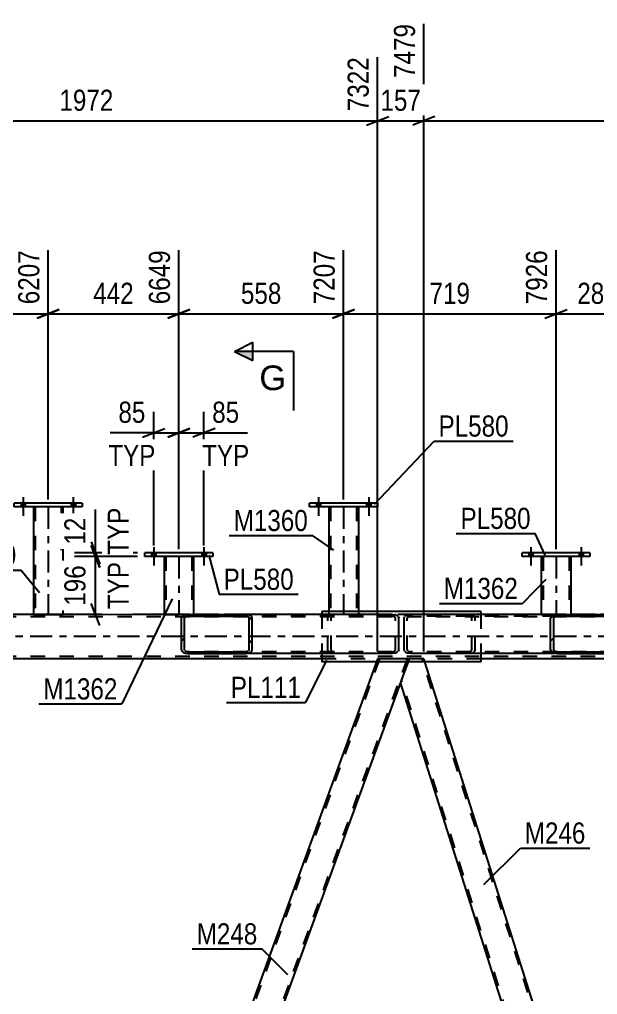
# Model space of a CAD drawing. Header units: millimetres. Extents: x -858 to 331, y -869 to -28.
# Drawn here: x -541.6 to -463.4, y -333 to -201 of the extents above; entities that cross this region are included whole.
import ezdxf

# ---------------------------------------------------------------- set-up
doc = ezdxf.new("R2010")
doc.units = ezdxf.units.MM
doc.linetypes.add('DXK_LINE_DOT2', pattern=[3.9198, 1.9599, -1.9599])
doc.linetypes.add('DXK_LINE_DOT3', pattern=[5.9187, 2.979, -0.9799, 0.9799, -0.9799])
doc.styles.add('Arial', font='ARIAL.TTF', dxfattribs={"height": 0.2})
doc.styles.add('Arial Narrow', font='ARIALN.TTF', dxfattribs={"height": 0.2})

# ---------------------------------------------------------------- blocks, each defined once
blk = doc.blocks.new('Part-570393797-12435 - 12424')
at = {"color": 2, "linetype": 'Continuous'}
for p, q in [((-500.69, -281.14), (-500.69, -281.54)), ((-479.14, -281.14), (-500.69, -281.14)), ((-479.14, -281.14), (-479.14, -281.54)), ((-500.69, -286.82), (-500.69, -287.94)), ((-479.14, -286.82), (-479.14, -287.94)), ((-479.14, -287.94), (-500.69, -287.94))]:
    blk.add_line(p, q, dxfattribs=at)
at = {"color": 7, "linetype": 'DXK_LINE_DOT2'}
for p, q in [((-500.69, -281.54), (-500.69, -286.82)), ((-479.14, -281.54), (-479.14, -286.82))]:
    blk.add_line(p, q, dxfattribs=at)
blk = doc.blocks.new('Part-570393797-13157 - 12424')
at = {"color": 2, "linetype": 'Continuous'}
for p, q in [((-499.75, -266.96), (-499.75, -281.14)), ((-495.75, -266.96), (-495.75, -281.14))]:
    blk.add_line(p, q, dxfattribs=at)
at = {"color": 7, "linetype": 'DXK_LINE_DOT2'}
for p, q in [((-495.75, -266.96), (-499.75, -266.96)), ((-499.75, -266.96), (-499.71, -266.96)), ((-499.51, -266.96), (-499.51, -281.54)), ((-495.99, -266.96), (-495.99, -281.54)), ((-499.75, -281.14), (-499.75, -281.54)), ((-495.75, -281.14), (-495.75, -281.54)), ((-495.75, -281.54), (-499.75, -281.54))]:
    blk.add_line(p, q, dxfattribs=at)
at = {"color": 7, "linetype": 'DXK_LINE_DOT3'}
blk.add_line((-497.75, -266.96), (-497.75, -281.54), dxfattribs=at)
blk = doc.blocks.new('Part-570393797-12466 - 12424')
at = {"color": 7, "linetype": 'DXK_LINE_DOT2'}
for p, q in [((-492.88, -287.54), (-536.2, -406.54)), ((-489.14, -287.54), (-532.45, -406.54)), ((-493.14, -287.54), (-493.28, -287.94)), ((-488.88, -287.54), (-493.14, -287.54)), ((-493.14, -287.54), (-493.1, -287.54)), ((-488.88, -287.54), (-490.05, -290.74)), ((-535.28, -403.33), (-536.45, -406.54)), ((-532.19, -406.54), (-536.45, -406.54)), ((-532.05, -406.14), (-532.19, -406.54))]:
    blk.add_line(p, q, dxfattribs=at)
at = {"color": 2, "linetype": 'Continuous'}
for p, q in [((-493.28, -287.94), (-535.28, -403.33)), ((-490.05, -290.74), (-532.05, -406.14))]:
    blk.add_line(p, q, dxfattribs=at)
blk = doc.blocks.new('Part-570393797-12536 - 12424')
at = {"color": 7, "linetype": 'DXK_LINE_DOT2'}
for p, q in [((-87.4, -281.86), (-786.02, -281.86)), ((-87.4, -281.54), (-754, -281.54)), ((-460.99, -281.54), (-518.85, -281.54)), ((-87.4, -287.22), (-786.02, -287.22)), ((-479.14, -287.54), (-500.69, -287.54))]:
    blk.add_line(p, q, dxfattribs=at)
at = {"color": 2, "linetype": 'Continuous'}
for p, q in [((-518.85, -281.54), (-546.12, -281.54)), ((-500.69, -287.54), (-564.28, -287.54)), ((-415.56, -287.54), (-479.14, -287.54))]:
    blk.add_line(p, q, dxfattribs=at)
at = {"color": 7, "linetype": 'DXK_LINE_DOT3'}
blk.add_line((-87.4, -284.54), (-786.02, -284.54), dxfattribs=at)
blk = doc.blocks.new('Part-570393797-12613 - 12424')
at = {"color": 2, "linetype": 'Continuous'}
for p, q in [((-464.38, -273.21), (-473.58, -273.21)), ((-473.58, -273.69), (-473.58, -273.21)), ((-464.38, -273.21), (-464.38, -273.69)), ((-464.38, -273.69), (-473.58, -273.69))]:
    blk.add_line(p, q, dxfattribs=at)
blk = doc.blocks.new('Part-570393797-12517 - 12424')
at = {"color": 2, "linetype": 'Continuous'}
for p, q in [((-539.75, -266.96), (-539.75, -281.54)), ((-535.75, -266.96), (-535.75, -281.54)), ((-539.75, -281.54), (-535.75, -281.54))]:
    blk.add_line(p, q, dxfattribs=at)
at = {"color": 7, "linetype": 'DXK_LINE_DOT2'}
for p, q in [((-535.75, -266.96), (-539.75, -266.96)), ((-539.75, -266.96), (-539.71, -266.96)), ((-539.51, -266.96), (-539.51, -281.54)), ((-535.99, -266.96), (-535.99, -281.54)), ((-536.01, -281.54), (-536.05, -281.54)), ((-536.05, -281.54), (-536.01, -281.54)), ((-536.01, -281.54), (-535.99, -281.54)), ((-535.99, -281.54), (-536.01, -281.54))]:
    blk.add_line(p, q, dxfattribs=at)
at = {"color": 7, "linetype": 'DXK_LINE_DOT3'}
blk.add_line((-537.75, -266.96), (-537.75, -281.54), dxfattribs=at)
blk = doc.blocks.new('Part-570393797-12568 - 12424')
at = {"color": 2, "linetype": 'Continuous'}
for p, q in [((-533.15, -266.48), (-542.35, -266.48)), ((-542.35, -266.96), (-542.35, -266.48)), ((-533.15, -266.48), (-533.15, -266.96)), ((-533.15, -266.96), (-542.35, -266.96))]:
    blk.add_line(p, q, dxfattribs=at)
blk = doc.blocks.new('Part-570393797-12623 - 12424')
at = {"color": 2, "linetype": 'Continuous'}
for p, q in [((-522.06, -273.69), (-522.06, -281.54)), ((-518.06, -273.69), (-518.06, -281.54))]:
    blk.add_line(p, q, dxfattribs=at)
at = {"color": 7, "linetype": 'DXK_LINE_DOT2'}
for p, q in [((-518.06, -273.69), (-522.06, -273.69)), ((-522.02, -273.69), (-522.06, -273.69)), ((-521.82, -273.69), (-521.82, -281.54)), ((-518.3, -273.69), (-518.3, -281.54)), ((-522.06, -281.54), (-522.06, -281.54)), ((-522.06, -281.54), (-518.06, -281.54)), ((-518.06, -281.54), (-518.06, -281.54)), ((-518.06, -281.54), (-518.06, -281.54))]:
    blk.add_line(p, q, dxfattribs=at)
at = {"color": 7, "linetype": 'DXK_LINE_DOT3'}
blk.add_line((-520.06, -273.69), (-520.06, -281.54), dxfattribs=at)
blk = doc.blocks.new('Part-570393797-12603 - 12424')
at = {"color": 2, "linetype": 'Continuous'}
for p, q in [((-515.46, -273.21), (-524.66, -273.21)), ((-524.66, -273.69), (-524.66, -273.21)), ((-515.46, -273.21), (-515.46, -273.69)), ((-515.46, -273.69), (-524.66, -273.69))]:
    blk.add_line(p, q, dxfattribs=at)
blk = doc.blocks.new('Part-570393797-12698 - 12424')
at = {"color": 2, "linetype": 'Continuous'}
for p, q in [((-470.98, -273.69), (-470.98, -281.54)), ((-466.98, -273.69), (-466.98, -281.54))]:
    blk.add_line(p, q, dxfattribs=at)
at = {"color": 7, "linetype": 'DXK_LINE_DOT2'}
for p, q in [((-466.98, -273.69), (-470.98, -273.69)), ((-470.94, -273.69), (-470.98, -273.69)), ((-470.74, -273.69), (-470.74, -281.54)), ((-467.22, -273.69), (-467.22, -281.54)), ((-470.98, -281.54), (-470.98, -281.54)), ((-470.98, -281.54), (-466.98, -281.54)), ((-466.98, -281.54), (-466.98, -281.54)), ((-466.98, -281.54), (-466.98, -281.54))]:
    blk.add_line(p, q, dxfattribs=at)
at = {"color": 7, "linetype": 'DXK_LINE_DOT3'}
blk.add_line((-468.98, -273.69), (-468.98, -281.54), dxfattribs=at)
blk = doc.blocks.new('Bolt-570393797-12881 - 12424')
at = {"linetype": 'Continuous'}
for points in [[(-472.1, -273.21), (-472.66, -273.21), (-472.66, -273.69), (-472.1, -273.69)], [(-472.1, -273.21), (-472.66, -273.21), (-472.66, -273.69), (-472.1, -273.69)], [(-465.3, -273.21), (-465.86, -273.21), (-465.86, -273.69), (-465.3, -273.69)], [(-465.3, -273.21), (-465.86, -273.21), (-465.86, -273.69), (-465.3, -273.69)]]:
    blk.add_hatch(color=1, dxfattribs=at).paths.add_polyline_path(points)
at = {"color": 1, "linetype": 'Continuous'}
for p, q in [((-472.66, -273.21), (-472.66, -273.69)), ((-472.66, -273.21), (-472.66, -273.69)), ((-472.38, -272.41), (-472.38, -274.93)), ((-472.38, -272.41), (-472.38, -274.93)), ((-472.1, -273.21), (-472.1, -273.69)), ((-472.1, -273.21), (-472.1, -273.69)), ((-465.86, -273.21), (-465.86, -273.69)), ((-465.86, -273.21), (-465.86, -273.69)), ((-465.58, -272.41), (-465.58, -274.93)), ((-465.58, -272.41), (-465.58, -274.93)), ((-465.3, -273.21), (-465.3, -273.69)), ((-465.3, -273.21), (-465.3, -273.69))]:
    blk.add_line(p, q, dxfattribs=at)
blk = doc.blocks.new('Bolt-570393797-12752 - 12424')
at = {"linetype": 'Continuous'}
for points in [[(-523.18, -273.21), (-523.74, -273.21), (-523.74, -273.69), (-523.18, -273.69)], [(-523.18, -273.21), (-523.74, -273.21), (-523.74, -273.69), (-523.18, -273.69)], [(-516.38, -273.21), (-516.94, -273.21), (-516.94, -273.69), (-516.38, -273.69)], [(-516.38, -273.21), (-516.94, -273.21), (-516.94, -273.69), (-516.38, -273.69)]]:
    blk.add_hatch(color=1, dxfattribs=at).paths.add_polyline_path(points)
at = {"color": 1, "linetype": 'Continuous'}
for p, q in [((-523.74, -273.21), (-523.74, -273.69)), ((-523.74, -273.21), (-523.74, -273.69)), ((-523.46, -272.41), (-523.46, -274.93)), ((-523.46, -272.41), (-523.46, -274.93)), ((-523.18, -273.21), (-523.18, -273.69)), ((-523.18, -273.21), (-523.18, -273.69)), ((-516.94, -273.21), (-516.94, -273.69)), ((-516.94, -273.21), (-516.94, -273.69)), ((-516.66, -272.41), (-516.66, -274.93)), ((-516.66, -272.41), (-516.66, -274.93)), ((-516.38, -273.21), (-516.38, -273.69)), ((-516.38, -273.21), (-516.38, -273.69))]:
    blk.add_line(p, q, dxfattribs=at)
blk = doc.blocks.new('Part-570393797-12973 - 12424')
at = {"color": 7, "linetype": 'DXK_LINE_DOT2'}
for p, q in [((-574.02, -287.54), (-574.16, -287.94)), ((-572, -287.54), (-574.02, -287.54)), ((-572.25, -287.54), (-535.42, -403.7)), ((-572, -287.54), (-571.88, -287.94)), ((-538.21, -406.54), (-575.05, -290.37)), ((-535.42, -403.7), (-535.55, -404.07)), ((-538.46, -406.54), (-538.59, -406.14)), ((-536.45, -406.54), (-538.46, -406.54)), ((-536.3, -406.14), (-536.45, -406.54))]:
    blk.add_line(p, q, dxfattribs=at)
at = {"color": 2, "linetype": 'Continuous'}
for p, q in [((-574.16, -287.94), (-575.18, -290.74)), ((-571.88, -287.94), (-535.28, -403.33)), ((-575.18, -290.74), (-538.59, -406.14)), ((-535.28, -403.33), (-536.3, -406.14))]:
    blk.add_line(p, q, dxfattribs=at)
blk = doc.blocks.new('Part-570393797-12865 - 12424')
at = {"linetype": 'Continuous'}
h = blk.add_hatch(dxfattribs=at)
h.set_pattern_fill('', scale=0.7, style=0, pattern_type=0)
h.set_pattern_definition([(45, (-519.7202, -282.0163), (-1.57154, 1.57154), [])])
h.paths.add_polyline_path([(-519.65, -281.83), (-519.72, -282.02), (-519.72, -286.34), (-519.65, -286.52), (-519.46, -286.68), (-519.18, -286.78), (-518.85, -286.82), (-510.99, -286.82), (-510.65, -286.78), (-510.37, -286.68), (-510.18, -286.52), (-510.11, -286.34), (-510.11, -282.02), (-510.18, -281.83), (-510.37, -281.68), (-510.65, -281.57), (-510.99, -281.54), (-518.85, -281.54), (-519.18, -281.57), (-519.46, -281.68)])
h.paths.add_polyline_path([(-519.01, -281.79), (-518.85, -281.78), (-510.99, -281.78), (-510.82, -281.79), (-510.68, -281.85), (-510.58, -281.92), (-510.55, -282.02), (-510.55, -286.34), (-510.58, -286.43), (-510.68, -286.51), (-510.82, -286.56), (-510.99, -286.58), (-518.85, -286.58), (-519.01, -286.56), (-519.16, -286.51), (-519.25, -286.43), (-519.28, -286.34), (-519.28, -282.02), (-519.25, -281.92), (-519.16, -281.85)])
at = {"color": 2, "linetype": 'Continuous'}
for p, q in [((-519.65, -281.83), (-519.72, -282.02)), ((-519.72, -286.34), (-519.72, -282.02)), ((-519.28, -282.02), (-519.25, -281.92)), ((-519.28, -286.34), (-519.28, -282.02)), ((-518.85, -281.54), (-519.18, -281.57)), ((-519.01, -281.79), (-518.85, -281.78)), ((-518.85, -281.54), (-510.99, -281.54)), ((-518.85, -281.78), (-510.99, -281.78)), ((-491.16, -281.54), (-510.99, -281.54)), ((-510.65, -281.57), (-510.99, -281.54)), ((-510.99, -281.78), (-510.82, -281.79)), ((-510.58, -281.92), (-510.55, -282.02)), ((-510.55, -286.34), (-510.55, -282.02)), ((-510.11, -282.02), (-510.18, -281.83)), ((-510.11, -286.34), (-510.11, -282.02)), ((-491.16, -281.54), (-490.82, -281.57)), ((-490.35, -281.83), (-490.28, -282.02)), ((-490.28, -286.34), (-490.28, -282.02)), ((-519.72, -286.34), (-519.65, -286.52)), ((-519.25, -286.43), (-519.28, -286.34)), ((-510.55, -286.34), (-510.58, -286.43)), ((-510.18, -286.52), (-510.11, -286.34)), ((-490.28, -286.34), (-490.35, -286.52)), ((-519.18, -286.78), (-518.85, -286.82)), ((-518.85, -286.58), (-519.01, -286.56)), ((-518.85, -286.58), (-510.99, -286.58)), ((-518.85, -286.82), (-510.99, -286.82)), ((-510.82, -286.56), (-510.99, -286.58)), ((-510.99, -286.82), (-510.65, -286.78)), ((-491.16, -286.82), (-510.99, -286.82)), ((-490.82, -286.78), (-491.16, -286.82))]:
    blk.add_line(p, q, dxfattribs=at)
at = {"color": 7, "linetype": 'DXK_LINE_DOT2'}
for p, q in [((-510.99, -281.54), (-518.85, -281.54)), ((-491.16, -281.78), (-518.85, -281.78)), ((-499.89, -282.02), (-499.82, -281.83)), ((-499.89, -286.34), (-499.89, -282.02)), ((-499.42, -281.92), (-499.45, -282.02)), ((-499.45, -286.34), (-499.45, -282.02)), ((-499.35, -281.57), (-499.02, -281.54)), ((-499.02, -281.78), (-499.18, -281.79)), ((-490.99, -281.79), (-491.16, -281.78)), ((-490.72, -282.02), (-490.75, -281.92)), ((-490.72, -286.34), (-490.72, -282.02)), ((-499.82, -286.52), (-499.89, -286.34)), ((-499.45, -286.34), (-499.42, -286.43)), ((-490.75, -286.43), (-490.72, -286.34)), ((-491.16, -286.58), (-518.85, -286.58)), ((-510.99, -286.82), (-518.85, -286.82)), ((-499.02, -286.82), (-499.35, -286.78)), ((-499.18, -286.56), (-499.02, -286.58)), ((-491.16, -286.58), (-490.99, -286.56))]:
    blk.add_line(p, q, dxfattribs=at)
at = {"color": 2, "linetype": 'Continuous'}
for centre, radius, start, end in [((-519.05, -282.38), 0.817, 99.5183, 138.064), ((-518.95, -282.2), 0.409, 99.5183, 138.064), ((-510.89, -282.2), 0.409, 41.9361, 80.4818), ((-510.79, -282.38), 0.817, 41.9361, 80.4818), ((-490.96, -282.38), 0.817, 41.9361, 80.4818), ((-518.95, -286.16), 0.409, 221.9361, 260.4818), ((-510.89, -286.16), 0.409, 279.5183, 318.064), ((-519.05, -285.97), 0.817, 221.9361, 260.4818), ((-510.79, -285.97), 0.817, 279.5183, 318.064), ((-490.96, -285.97), 0.817, 279.5183, 318.064)]:
    blk.add_arc(centre, radius, start, end, dxfattribs=at)
at = {"color": 7, "linetype": 'DXK_LINE_DOT2'}
for centre, radius, start, end in [((-499.22, -282.38), 0.817, 99.5183, 138.064), ((-499.12, -282.2), 0.409, 99.5183, 138.064), ((-491.06, -282.2), 0.409, 41.9361, 80.4818), ((-499.12, -286.16), 0.409, 221.9361, 260.4818), ((-491.06, -286.16), 0.409, 279.5183, 318.064), ((-499.22, -285.97), 0.817, 221.9361, 260.4818)]:
    blk.add_arc(centre, radius, start, end, dxfattribs=at)
blk = doc.blocks.new('Bolt-570393797-12797 - 12424')
at = {"linetype": 'Continuous'}
for points in [[(-500.87, -266.48), (-501.43, -266.48), (-501.43, -266.96), (-500.87, -266.96)], [(-500.87, -266.48), (-501.43, -266.48), (-501.43, -266.96), (-500.87, -266.96)], [(-494.07, -266.48), (-494.63, -266.48), (-494.63, -266.96), (-494.07, -266.96)], [(-494.07, -266.48), (-494.63, -266.48), (-494.63, -266.96), (-494.07, -266.96)]]:
    blk.add_hatch(color=1, dxfattribs=at).paths.add_polyline_path(points)
at = {"color": 1, "linetype": 'Continuous'}
for p, q in [((-501.43, -266.48), (-501.43, -266.96)), ((-501.43, -266.48), (-501.43, -266.96)), ((-501.15, -265.68), (-501.15, -268.2)), ((-501.15, -265.68), (-501.15, -268.2)), ((-500.87, -266.48), (-500.87, -266.96)), ((-500.87, -266.48), (-500.87, -266.96)), ((-494.63, -266.48), (-494.63, -266.96)), ((-494.63, -266.48), (-494.63, -266.96)), ((-494.35, -265.68), (-494.35, -268.2)), ((-494.35, -265.68), (-494.35, -268.2)), ((-494.07, -266.48), (-494.07, -266.96)), ((-494.07, -266.48), (-494.07, -266.96))]:
    blk.add_line(p, q, dxfattribs=at)
blk = doc.blocks.new('Bolt-570393797-12799 - 12424')
at = {"linetype": 'Continuous'}
for points in [[(-540.87, -266.48), (-541.43, -266.48), (-541.43, -266.96), (-540.87, -266.96)], [(-540.87, -266.48), (-541.43, -266.48), (-541.43, -266.96), (-540.87, -266.96)], [(-534.07, -266.48), (-534.63, -266.48), (-534.63, -266.96), (-534.07, -266.96)], [(-534.07, -266.48), (-534.63, -266.48), (-534.63, -266.96), (-534.07, -266.96)]]:
    blk.add_hatch(color=1, dxfattribs=at).paths.add_polyline_path(points)
at = {"color": 1, "linetype": 'Continuous'}
for p, q in [((-541.43, -266.48), (-541.43, -266.96)), ((-541.43, -266.48), (-541.43, -266.96)), ((-541.15, -265.68), (-541.15, -268.2)), ((-541.15, -265.68), (-541.15, -268.2)), ((-540.87, -266.48), (-540.87, -266.96)), ((-540.87, -266.48), (-540.87, -266.96)), ((-534.63, -266.48), (-534.63, -266.96)), ((-534.63, -266.48), (-534.63, -266.96)), ((-534.35, -265.68), (-534.35, -268.2)), ((-534.35, -265.68), (-534.35, -268.2)), ((-534.07, -266.48), (-534.07, -266.96)), ((-534.07, -266.48), (-534.07, -266.96))]:
    blk.add_line(p, q, dxfattribs=at)
blk = doc.blocks.new('Part-570393797-12949 - 12424')
at = {"linetype": 'Continuous'}
h = blk.add_hatch(dxfattribs=at)
h.set_pattern_fill('', scale=0.7, style=0, pattern_type=0)
h.set_pattern_definition([(45, (-469.7237, -282.0163), (-1.57154, 1.57154), [])])
h.paths.add_polyline_path([(-469.66, -281.83), (-469.72, -282.02), (-469.72, -286.34), (-469.66, -286.52), (-469.47, -286.68), (-469.18, -286.78), (-468.85, -286.82), (-460.99, -286.82), (-460.66, -286.78), (-460.37, -286.68), (-460.18, -286.52), (-460.12, -286.34), (-460.12, -282.02), (-460.18, -281.83), (-460.37, -281.68), (-460.66, -281.57), (-460.99, -281.54), (-468.85, -281.54), (-469.18, -281.57), (-469.47, -281.68)])
h.paths.add_polyline_path([(-469.02, -281.79), (-468.85, -281.78), (-460.99, -281.78), (-460.82, -281.79), (-460.68, -281.85), (-460.59, -281.92), (-460.55, -282.02), (-460.55, -286.34), (-460.59, -286.43), (-460.68, -286.51), (-460.82, -286.56), (-460.99, -286.58), (-468.85, -286.58), (-469.02, -286.56), (-469.16, -286.51), (-469.25, -286.43), (-469.29, -286.34), (-469.29, -282.02), (-469.25, -281.92), (-469.16, -281.85)])
at = {"color": 2, "linetype": 'Continuous'}
for p, q in [((-489.55, -282.02), (-489.49, -281.83)), ((-489.55, -286.34), (-489.55, -282.02)), ((-489.01, -281.57), (-488.68, -281.54)), ((-468.85, -281.54), (-488.68, -281.54)), ((-469.66, -281.83), (-469.72, -282.02)), ((-469.72, -286.34), (-469.72, -282.02)), ((-469.29, -282.02), (-469.25, -281.92)), ((-469.29, -286.34), (-469.29, -282.02)), ((-468.85, -281.54), (-469.18, -281.57)), ((-469.02, -281.79), (-468.85, -281.78)), ((-468.85, -281.54), (-460.99, -281.54)), ((-468.85, -281.78), (-460.99, -281.78)), ((-460.66, -281.57), (-460.99, -281.54)), ((-460.99, -281.78), (-460.82, -281.79)), ((-460.59, -281.92), (-460.55, -282.02)), ((-460.55, -286.34), (-460.55, -282.02)), ((-460.12, -282.02), (-460.18, -281.83)), ((-460.12, -286.34), (-460.12, -282.02)), ((-489.49, -286.52), (-489.55, -286.34)), ((-469.72, -286.34), (-469.66, -286.52)), ((-469.25, -286.43), (-469.29, -286.34)), ((-460.55, -286.34), (-460.59, -286.43)), ((-460.18, -286.52), (-460.12, -286.34)), ((-488.68, -286.82), (-489.01, -286.78)), ((-468.85, -286.82), (-488.68, -286.82)), ((-469.18, -286.78), (-468.85, -286.82)), ((-468.85, -286.58), (-469.02, -286.56)), ((-468.85, -286.58), (-460.99, -286.58)), ((-468.85, -286.82), (-460.99, -286.82)), ((-460.82, -286.56), (-460.99, -286.58)), ((-460.99, -286.82), (-460.66, -286.78))]:
    blk.add_line(p, q, dxfattribs=at)
at = {"color": 7, "linetype": 'DXK_LINE_DOT2'}
for p, q in [((-489.08, -281.92), (-489.12, -282.02)), ((-489.12, -286.34), (-489.12, -282.02)), ((-488.68, -281.78), (-488.85, -281.79)), ((-460.99, -281.78), (-488.68, -281.78)), ((-480.82, -281.54), (-480.48, -281.57)), ((-480.65, -281.79), (-480.82, -281.78)), ((-480.38, -282.02), (-480.41, -281.92)), ((-480.38, -286.34), (-480.38, -282.02)), ((-480.01, -281.83), (-479.94, -282.02)), ((-479.94, -286.34), (-479.94, -282.02)), ((-460.99, -281.54), (-468.85, -281.54)), ((-489.12, -286.34), (-489.08, -286.43)), ((-480.41, -286.43), (-480.38, -286.34)), ((-479.94, -286.34), (-480.01, -286.52)), ((-488.85, -286.56), (-488.68, -286.58)), ((-460.99, -286.58), (-488.68, -286.58)), ((-480.82, -286.58), (-480.65, -286.56)), ((-480.48, -286.78), (-480.82, -286.82)), ((-460.99, -286.82), (-468.85, -286.82))]:
    blk.add_line(p, q, dxfattribs=at)
at = {"color": 2, "linetype": 'Continuous'}
for centre, radius, start, end in [((-488.88, -282.38), 0.817, 99.5183, 138.064), ((-469.05, -282.38), 0.817, 99.5183, 138.064), ((-468.95, -282.2), 0.409, 99.5183, 138.064), ((-460.89, -282.2), 0.409, 41.9361, 80.4818), ((-460.79, -282.38), 0.817, 41.9361, 80.4818), ((-468.95, -286.16), 0.409, 221.9361, 260.4818), ((-460.89, -286.16), 0.409, 279.5183, 318.064), ((-488.88, -285.97), 0.817, 221.9361, 260.4818), ((-469.05, -285.97), 0.817, 221.9361, 260.4818), ((-460.79, -285.97), 0.817, 279.5183, 318.064)]:
    blk.add_arc(centre, radius, start, end, dxfattribs=at)
at = {"color": 7, "linetype": 'DXK_LINE_DOT2'}
for centre, radius, start, end in [((-488.78, -282.2), 0.409, 99.5183, 138.064), ((-480.72, -282.2), 0.409, 41.9361, 80.4818), ((-480.62, -282.38), 0.817, 41.9361, 80.4818), ((-488.78, -286.16), 0.409, 221.9361, 260.4818), ((-480.72, -286.16), 0.409, 279.5183, 318.064), ((-480.62, -285.97), 0.817, 279.5183, 318.064)]:
    blk.add_arc(centre, radius, start, end, dxfattribs=at)
blk = doc.blocks.new('Part-570393797-13162 - 12424')
at = {"color": 2, "linetype": 'Continuous'}
for p, q in [((-493.15, -266.48), (-502.35, -266.48)), ((-502.35, -266.96), (-502.35, -266.48)), ((-493.15, -266.48), (-493.15, -266.96)), ((-493.15, -266.96), (-502.35, -266.96))]:
    blk.add_line(p, q, dxfattribs=at)
blk = doc.blocks.new('Part-570393797-13204 - 12424')
at = {"color": 7, "linetype": 'DXK_LINE_DOT2'}
for p, q in [((-488.88, -287.54), (-489.03, -287.94)), ((-486.87, -287.54), (-488.88, -287.54)), ((-450.28, -403.7), (-487.12, -287.54)), ((-486.74, -287.94), (-486.87, -287.54)), ((-453.08, -406.54), (-489.91, -290.37)), ((-450.28, -403.7), (-450.42, -404.07)), ((-453.33, -406.54), (-453.46, -406.14)), ((-451.32, -406.54), (-453.33, -406.54)), ((-451.17, -406.14), (-451.32, -406.54))]:
    blk.add_line(p, q, dxfattribs=at)
at = {"color": 2, "linetype": 'Continuous'}
for p, q in [((-489.03, -287.94), (-490.05, -290.74)), ((-450.15, -403.33), (-486.74, -287.94)), ((-453.46, -406.14), (-490.05, -290.74)), ((-450.15, -403.33), (-451.17, -406.14))]:
    blk.add_line(p, q, dxfattribs=at)
blk = doc.blocks.new('StraightDimension-570393797-26389 - 12424')
at = {"color": 7, "linetype": 'Continuous'}
for p, q in [((-571.14, -271.73), (-571.14, -227.72)), ((-537.75, -265.96), (-537.75, -232.22)), ((-569.64, -240.24), (-572.64, -241.44)), ((-539.25, -241.44), (-536.25, -240.24)), ((-571.14, -240.84), (-537.75, -240.84))]:
    blk.add_line(p, q, dxfattribs=at)
at = {"color": 0}
blk.add_wipeout([(-551.1, -240.09), (-551.1, -235.89), (-557.79, -235.89), (-557.79, -240.09)], dxfattribs=at)
at = {"color": 3, "style": 'Arial Narrow'}
blk.add_text('835', height=2.863, dxfattribs=at).set_placement((-557.19, -239.49))
at = {"color": 0, "linetype": 'Continuous'}
blk.add_wipeout([(-538.35, -231.62), (-542.55, -231.62), (-542.55, -240.14), (-538.35, -240.14)], dxfattribs=at)
at = {"color": 3, "linetype": 'Continuous', "style": 'Arial Narrow'}
blk.add_text('6207', height=2.863, rotation=90.0002, dxfattribs=at).set_placement((-538.95, -239.54))
blk = doc.blocks.new('StraightDimension-570393797-26388 - 12424')
at = {"color": 7, "linetype": 'Continuous'}
for p, q in [((-537.75, -265.96), (-537.75, -232.22)), ((-520.06, -272.69), (-520.06, -232.22)), ((-536.25, -240.24), (-539.25, -241.44)), ((-521.56, -241.44), (-518.56, -240.24)), ((-537.75, -240.84), (-520.06, -240.84))]:
    blk.add_line(p, q, dxfattribs=at)
at = {"color": 0}
blk.add_wipeout([(-525.56, -240.09), (-525.56, -235.89), (-532.25, -235.89), (-532.25, -240.09)], dxfattribs=at)
at = {"color": 3, "style": 'Arial Narrow'}
blk.add_text('442', height=2.863, dxfattribs=at).set_placement((-531.65, -239.49))
at = {"color": 0, "linetype": 'Continuous'}
blk.add_wipeout([(-520.66, -231.62), (-524.86, -231.62), (-524.86, -240.14), (-520.66, -240.14)], dxfattribs=at)
at = {"color": 3, "linetype": 'Continuous', "style": 'Arial Narrow'}
blk.add_text('6649', height=2.863, rotation=90.0002, dxfattribs=at).set_placement((-521.26, -239.54))
blk = doc.blocks.new('StraightDimension-570393797-14835 - 12424')
at = {"color": 7, "linetype": 'Continuous'}
for p, q in [((-523.46, -272.21), (-523.46, -254.09)), ((-520.06, -272.69), (-520.06, -254.09)), ((-523.46, -256.94), (-529.37, -256.94)), ((-523.46, -256.94), (-529.37, -256.94)), ((-524.96, -257.54), (-521.96, -256.34)), ((-523.46, -256.94), (-520.06, -256.94)), ((-518.56, -256.34), (-521.56, -257.54))]:
    blk.add_line(p, q, dxfattribs=at)
at = {"color": 0}
blk.add_wipeout([(-523.99, -256.19), (-523.99, -251.99), (-528.84, -251.99), (-528.84, -256.19)], dxfattribs=at)
at = {"color": 0, "linetype": 'Continuous'}
blk.add_wipeout([(-522.62, -262.04), (-522.62, -257.84), (-530.21, -257.84), (-530.21, -262.04)], dxfattribs=at)
at = {"color": 3, "style": 'Arial Narrow'}
blk.add_text('85', height=2.863, dxfattribs=at).set_placement((-528.24, -255.59))
at = {"color": 3, "linetype": 'Continuous', "style": 'Arial Narrow'}
blk.add_text('TYP', height=2.863, dxfattribs=at).set_placement((-529.61, -261.44))
blk = doc.blocks.new('StraightDimension-570393797-26386 - 12424')
at = {"color": 7, "linetype": 'Continuous'}
for p, q in [((-497.75, -265.96), (-497.75, -232.22)), ((-468.98, -272.69), (-468.98, -232.22)), ((-496.25, -240.24), (-499.25, -241.44)), ((-470.48, -241.44), (-467.48, -240.24)), ((-497.75, -240.84), (-468.98, -240.84))]:
    blk.add_line(p, q, dxfattribs=at)
at = {"color": 0}
blk.add_wipeout([(-480.02, -240.09), (-480.02, -235.89), (-486.71, -235.89), (-486.71, -240.09)], dxfattribs=at)
at = {"color": 3, "style": 'Arial Narrow'}
blk.add_text('719', height=2.863, dxfattribs=at).set_placement((-486.11, -239.49))
at = {"color": 0, "linetype": 'Continuous'}
blk.add_wipeout([(-469.58, -231.62), (-473.78, -231.62), (-473.78, -240.14), (-469.58, -240.14)], dxfattribs=at)
at = {"color": 3, "linetype": 'Continuous', "style": 'Arial Narrow'}
blk.add_text('7926', height=2.863, rotation=90.0002, dxfattribs=at).set_placement((-470.18, -239.54))
blk = doc.blocks.new('StraightDimension-570393797-26387 - 12424')
at = {"color": 7, "linetype": 'Continuous'}
for p, q in [((-520.06, -272.69), (-520.06, -232.22)), ((-497.75, -265.96), (-497.75, -232.22)), ((-518.56, -240.24), (-521.56, -241.44)), ((-499.25, -241.44), (-496.25, -240.24)), ((-520.06, -240.84), (-497.75, -240.84))]:
    blk.add_line(p, q, dxfattribs=at)
at = {"color": 0}
blk.add_wipeout([(-505.56, -240.09), (-505.56, -235.89), (-512.25, -235.89), (-512.25, -240.09)], dxfattribs=at)
at = {"color": 3, "style": 'Arial Narrow'}
blk.add_text('558', height=2.863, dxfattribs=at).set_placement((-511.65, -239.49))
at = {"color": 0, "linetype": 'Continuous'}
blk.add_wipeout([(-498.35, -231.62), (-502.55, -231.62), (-502.55, -240.14), (-498.35, -240.14)], dxfattribs=at)
at = {"color": 3, "linetype": 'Continuous', "style": 'Arial Narrow'}
blk.add_text('7207', height=2.863, rotation=90.0002, dxfattribs=at).set_placement((-498.95, -239.54))
blk = doc.blocks.new('StraightDimension-570393797-14244 - 12424')
at = {"color": 7, "linetype": 'Continuous'}
for p, q in [((-486.87, -286.54), (-486.87, -201.59)), ((-408, -286.54), (-408, -206.09)), ((-485.37, -214.1), (-488.37, -215.3)), ((-486.87, -214.7), (-408, -214.7)), ((-409.5, -215.3), (-406.5, -214.1))]:
    blk.add_line(p, q, dxfattribs=at)
at = {"color": 0}
blk.add_wipeout([(-443.18, -213.95), (-443.18, -209.75), (-451.69, -209.75), (-451.69, -213.95)], dxfattribs=at)
at = {"color": 3, "style": 'Arial Narrow'}
blk.add_text('1972', height=2.863, dxfattribs=at).set_placement((-451.09, -213.35))
at = {"color": 0, "linetype": 'Continuous'}
blk.add_wipeout([(-408.6, -205.49), (-412.8, -205.49), (-412.8, -214), (-408.6, -214)], dxfattribs=at)
at = {"color": 3, "linetype": 'Continuous', "style": 'Arial Narrow'}
blk.add_text('9450', height=2.863, rotation=90.0002, dxfattribs=at).set_placement((-409.2, -213.4))
blk = doc.blocks.new('StraightDimension-570393797-14262 - 12424')
at = {"color": 7, "linetype": 'Continuous'}
for p, q in [((-486.87, -286.54), (-486.87, -201.59)), ((-493.14, -286.54), (-493.14, -206.09)), ((-494.64, -215.3), (-491.64, -214.1)), ((-493.14, -214.7), (-486.87, -214.7)), ((-485.37, -214.1), (-488.37, -215.3))]:
    blk.add_line(p, q, dxfattribs=at)
at = {"color": 0}
blk.add_wipeout([(-486.66, -213.95), (-486.66, -209.75), (-493.35, -209.75), (-493.35, -213.95)], dxfattribs=at)
at = {"color": 3, "style": 'Arial Narrow'}
blk.add_text('157', height=2.863, dxfattribs=at).set_placement((-492.75, -213.35))
at = {"color": 0, "linetype": 'Continuous'}
blk.add_wipeout([(-487.47, -200.99), (-491.67, -200.99), (-491.67, -209.5), (-487.47, -209.5)], dxfattribs=at)
at = {"color": 3, "linetype": 'Continuous', "style": 'Arial Narrow'}
blk.add_text('7479', height=2.863, rotation=90.0002, dxfattribs=at).set_placement((-488.07, -208.9))
blk = doc.blocks.new('StraightDimension-570393797-14827 - 12424')
at = {"color": 7, "linetype": 'Continuous'}
for p, q in [((-520.06, -272.69), (-520.06, -254.09)), ((-516.66, -272.21), (-516.66, -254.09)), ((-521.56, -257.54), (-518.56, -256.34)), ((-520.06, -256.94), (-516.66, -256.94)), ((-515.16, -256.34), (-518.16, -257.54)), ((-516.66, -256.94), (-510.75, -256.94)), ((-516.66, -256.94), (-510.75, -256.94))]:
    blk.add_line(p, q, dxfattribs=at)
at = {"color": 0}
blk.add_wipeout([(-511.28, -256.19), (-511.28, -251.99), (-516.14, -251.99), (-516.14, -256.19)], dxfattribs=at)
at = {"color": 0, "linetype": 'Continuous'}
blk.add_wipeout([(-509.91, -262.04), (-509.91, -257.84), (-517.5, -257.84), (-517.5, -262.04)], dxfattribs=at)
at = {"color": 3, "style": 'Arial Narrow'}
blk.add_text('85', height=2.863, dxfattribs=at).set_placement((-515.54, -255.59))
at = {"color": 3, "linetype": 'Continuous', "style": 'Arial Narrow'}
blk.add_text('TYP', height=2.863, dxfattribs=at).set_placement((-516.9, -261.44))
blk = doc.blocks.new('StraightDimension-570393797-14280 - 12424')
at = {"color": 7, "linetype": 'Continuous'}
for p, q in [((-572, -286.54), (-572, -201.59)), ((-493.14, -286.54), (-493.14, -206.09)), ((-570.5, -214.1), (-573.5, -215.3)), ((-572, -214.7), (-493.14, -214.7)), ((-494.64, -215.3), (-491.64, -214.1))]:
    blk.add_line(p, q, dxfattribs=at)
at = {"color": 0}
blk.add_wipeout([(-528.31, -213.95), (-528.31, -209.75), (-536.83, -209.75), (-536.83, -213.95)], dxfattribs=at)
at = {"color": 3, "style": 'Arial Narrow'}
blk.add_text('1972', height=2.863, dxfattribs=at).set_placement((-536.23, -213.35))
at = {"color": 0, "linetype": 'Continuous'}
blk.add_wipeout([(-493.74, -205.49), (-497.94, -205.49), (-497.94, -214), (-493.74, -214)], dxfattribs=at)
at = {"color": 3, "linetype": 'Continuous', "style": 'Arial Narrow'}
blk.add_text('7322', height=2.863, rotation=90.0002, dxfattribs=at).set_placement((-494.34, -213.4))
blk = doc.blocks.new('StraightDimension-570393797-14844 - 12424')
at = {"color": 7, "linetype": 'Continuous'}
for p, q in [((-531.35, -273.21), (-531.35, -267.31)), ((-531.35, -273.21), (-531.35, -267.31)), ((-531.95, -271.71), (-530.75, -274.71)), ((-525.66, -273.21), (-534.2, -273.21)), ((-530.75, -275.19), (-531.95, -272.19)), ((-531.35, -273.69), (-531.35, -273.21)), ((-525.66, -273.69), (-534.2, -273.69))]:
    blk.add_line(p, q, dxfattribs=at)
at = {"color": 0, "linetype": 'Continuous'}
blk.add_wipeout([(-526.25, -266.47), (-530.45, -266.47), (-530.45, -274.06), (-526.25, -274.06)], dxfattribs=at)
at = {"color": 0}
blk.add_wipeout([(-532.1, -267.83), (-536.3, -267.83), (-536.3, -272.69), (-532.1, -272.69)], dxfattribs=at)
at = {"color": 3, "linetype": 'Continuous', "style": 'Arial Narrow'}
blk.add_text('TYP', height=2.863, rotation=90.0002, dxfattribs=at).set_placement((-526.85, -273.46))
at = {"color": 3, "style": 'Arial Narrow'}
blk.add_text('12', height=2.863, rotation=90.0002, dxfattribs=at).set_placement((-532.7, -272.09))
blk = doc.blocks.new('StraightDimension-570393797-14850 - 12424')
at = {"color": 7, "linetype": 'Continuous'}
for p, q in [((-531.95, -272.19), (-530.75, -275.19)), ((-525.66, -273.69), (-534.2, -273.69)), ((-531.35, -281.54), (-531.35, -273.69)), ((-530.75, -283.04), (-531.95, -280.04)), ((-523.06, -281.54), (-534.2, -281.54))]:
    blk.add_line(p, q, dxfattribs=at)
at = {"color": 0}
blk.add_wipeout([(-532.1, -274.27), (-536.3, -274.27), (-536.3, -280.96), (-532.1, -280.96)], dxfattribs=at)
at = {"color": 0, "linetype": 'Continuous'}
blk.add_wipeout([(-526.25, -273.82), (-530.45, -273.82), (-530.45, -281.41), (-526.25, -281.41)], dxfattribs=at)
at = {"color": 3, "style": 'Arial Narrow'}
blk.add_text('196', height=2.863, rotation=90.0002, dxfattribs=at).set_placement((-532.7, -280.36))
at = {"color": 3, "linetype": 'Continuous', "style": 'Arial Narrow'}
blk.add_text('TYP', height=2.863, rotation=90.0002, dxfattribs=at).set_placement((-526.85, -280.81))
blk = doc.blocks.new('StraightDimension-570393797-26385 - 12424')
at = {"color": 7, "linetype": 'Continuous'}
for p, q in [((-457.75, -265.96), (-457.75, -227.72)), ((-468.98, -272.69), (-468.98, -232.22)), ((-470.48, -241.44), (-467.48, -240.24)), ((-456.25, -240.24), (-459.25, -241.44)), ((-468.98, -240.84), (-457.75, -240.84))]:
    blk.add_line(p, q, dxfattribs=at)
at = {"color": 0}
blk.add_wipeout([(-460.02, -240.09), (-460.02, -235.89), (-466.7, -235.89), (-466.7, -240.09)], dxfattribs=at)
at = {"color": 3, "style": 'Arial Narrow'}
blk.add_text('281', height=2.863, dxfattribs=at).set_placement((-466.1, -239.49))
at = {"color": 0, "linetype": 'Continuous'}
blk.add_wipeout([(-458.35, -227.12), (-462.55, -227.12), (-462.55, -235.64), (-458.35, -235.64)], dxfattribs=at)
at = {"color": 3, "linetype": 'Continuous', "style": 'Arial Narrow'}
blk.add_text('8207', height=2.863, rotation=90.0002, dxfattribs=at).set_placement((-458.95, -235.04))
blk = doc.blocks.new('Mark-570393797-12431 - 12424')
at = {"color": 0}
blk.add_wipeout([(-503.52, -292.84), (-503.52, -289.84), (-513.02, -289.84), (-513.02, -292.84)], dxfattribs=at)
blk.add_wipeout([(-503.52, -292.84), (-503.52, -289.84), (-513.02, -289.84), (-513.02, -292.84)], dxfattribs=at)
at = {"color": 30, "linetype": 'Continuous'}
for p in [(-500.07, -287.73), (-513.62, -293.44)]:
    blk.add_line(p, (-502.92, -293.44), dxfattribs=at)
at = {"color": 3, "style": 'Arial Narrow'}
blk.add_text('PL111', height=2.863, dxfattribs=at).set_placement((-513.02, -292.84))
blk = doc.blocks.new('Mark-570393797-12462 - 12424')
at = {"color": 0}
blk.add_wipeout([(-509.42, -326.21), (-509.42, -323.21), (-517.64, -323.21), (-517.64, -326.21)], dxfattribs=at)
blk.add_wipeout([(-509.42, -326.21), (-509.42, -323.21), (-517.64, -323.21), (-517.64, -326.21)], dxfattribs=at)
at = {"color": 30, "linetype": 'Continuous'}
for p in [(-518.24, -326.81), (-505.28, -330.35)]:
    blk.add_line(p, (-508.82, -326.81), dxfattribs=at)
at = {"color": 3, "style": 'Arial Narrow'}
blk.add_text('M248', height=2.863, dxfattribs=at).set_placement((-517.64, -326.21))
blk = doc.blocks.new('Mark-570393797-12513 - 12424')
at = {"color": 0}
blk.add_wipeout([(-542.06, -274.92), (-542.06, -271.92), (-552.11, -271.92), (-552.11, -274.92)], dxfattribs=at)
blk.add_wipeout([(-542.06, -274.92), (-542.06, -271.92), (-552.11, -271.92), (-552.11, -274.92)], dxfattribs=at)
at = {"color": 30, "linetype": 'Continuous'}
for p in [(-552.71, -275.52), (-538.94, -278.61)]:
    blk.add_line(p, (-541.46, -275.52), dxfattribs=at)
at = {"color": 3, "style": 'Arial Narrow'}
blk.add_text('M1360', height=2.863, dxfattribs=at).set_placement((-552.11, -274.92))
blk = doc.blocks.new('Mark-570393797-12599 - 12424')
at = {"color": 0}
blk.add_wipeout([(-504.49, -278.2), (-504.49, -275.2), (-513.99, -275.2), (-513.99, -278.2)], dxfattribs=at)
blk.add_wipeout([(-504.49, -278.2), (-504.49, -275.2), (-513.99, -275.2), (-513.99, -278.2)], dxfattribs=at)
at = {"color": 30, "linetype": 'Continuous'}
for p, q in [((-515.98, -273.52), (-514.59, -278.8)), ((-514.59, -278.8), (-503.89, -278.8))]:
    blk.add_line(p, q, dxfattribs=at)
at = {"color": 3, "style": 'Arial Narrow'}
blk.add_text('PL580', height=2.863, dxfattribs=at).set_placement((-513.99, -278.2))
blk = doc.blocks.new('Mark-570393797-12609 - 12424')
at = {"color": 0}
blk.add_wipeout([(-472.41, -269.96), (-472.41, -266.96), (-481.91, -266.96), (-481.91, -269.96)], dxfattribs=at)
blk.add_wipeout([(-472.41, -269.96), (-472.41, -266.96), (-481.91, -266.96), (-481.91, -269.96)], dxfattribs=at)
at = {"color": 30, "linetype": 'Continuous'}
for p in [(-482.51, -270.56), (-470.43, -273.52)]:
    blk.add_line(p, (-471.81, -270.56), dxfattribs=at)
at = {"color": 3, "style": 'Arial Narrow'}
blk.add_text('PL580', height=2.863, dxfattribs=at).set_placement((-481.91, -269.96))
blk = doc.blocks.new('Mark-570393797-12619 - 12424')
at = {"color": 0}
blk.add_wipeout([(-528.36, -293.05), (-528.36, -290.05), (-538.41, -290.05), (-538.41, -293.05)], dxfattribs=at)
blk.add_wipeout([(-528.36, -293.05), (-528.36, -290.05), (-538.41, -290.05), (-538.41, -293.05)], dxfattribs=at)
at = {"color": 30, "linetype": 'Continuous'}
for p in [(-520.98, -279.42), (-539.01, -293.65)]:
    blk.add_line(p, (-527.76, -293.65), dxfattribs=at)
at = {"color": 3, "style": 'Arial Narrow'}
blk.add_text('M1362', height=2.863, dxfattribs=at).set_placement((-538.41, -293.05))
blk = doc.blocks.new('Mark-570393797-12694 - 12424')
at = {"color": 0}
blk.add_wipeout([(-474.12, -279.44), (-474.12, -276.44), (-484.18, -276.44), (-484.18, -279.44)], dxfattribs=at)
blk.add_wipeout([(-474.12, -279.44), (-474.12, -276.44), (-484.18, -276.44), (-484.18, -279.44)], dxfattribs=at)
at = {"color": 30, "linetype": 'Continuous'}
for p in [(-470.37, -276.81), (-484.78, -280.04)]:
    blk.add_line(p, (-473.52, -280.04), dxfattribs=at)
at = {"color": 3, "style": 'Arial Narrow'}
blk.add_text('M1362', height=2.863, dxfattribs=at).set_placement((-484.18, -279.44))
blk = doc.blocks.new('SectionMark-570393797-14904 - 12424')
at = {"linetype": 'Continuous'}
blk.add_hatch(color=6, dxfattribs=at).paths.add_polyline_path([(-510.03, -245.92), (-510.03, -247.17), (-512.53, -245.92)])
at = {"color": 6, "linetype": 'Continuous'}
for p, q in [((-512.53, -245.92), (-510.03, -244.67)), ((-510.03, -247.17), (-510.03, -244.67)), ((-504.53, -245.92), (-512.53, -245.92)), ((-512.53, -245.92), (-510.03, -247.17)), ((-504.53, -245.92), (-504.53, -253.92))]:
    blk.add_line(p, q, dxfattribs=at)
at = {"color": 0, "linetype": 'Continuous'}
blk.add_wipeout([(-505.53, -251.17), (-505.53, -247.67), (-509.16, -247.67), (-509.16, -251.17)], dxfattribs=at)
at = {"color": 3, "linetype": 'Continuous', "style": 'Arial'}
blk.add_text('G', height=3.34, dxfattribs=at).set_placement((-509.16, -251.17))
blk = doc.blocks.new('Mark-570393797-13153 - 12424')
at = {"color": 0}
blk.add_wipeout([(-502.58, -270.25), (-502.58, -267.25), (-512.63, -267.25), (-512.63, -270.25)], dxfattribs=at)
blk.add_wipeout([(-502.58, -270.25), (-502.58, -267.25), (-512.63, -267.25), (-512.63, -270.25)], dxfattribs=at)
at = {"color": 30, "linetype": 'Continuous'}
for p in [(-513.23, -270.85), (-499.08, -272.83)]:
    blk.add_line(p, (-501.98, -270.85), dxfattribs=at)
at = {"color": 3, "style": 'Arial Narrow'}
blk.add_text('M1360', height=2.863, dxfattribs=at).set_placement((-512.63, -270.25))
blk = doc.blocks.new('Mark-570393797-13158 - 12424')
at = {"color": 0}
blk.add_wipeout([(-475.38, -257.46), (-475.38, -254.46), (-484.89, -254.46), (-484.89, -257.46)], dxfattribs=at)
blk.add_wipeout([(-475.38, -257.46), (-475.38, -254.46), (-484.89, -254.46), (-484.89, -257.46)], dxfattribs=at)
at = {"color": 30, "linetype": 'Continuous'}
for p, q in [((-493.54, -266.59), (-485.49, -258.06)), ((-485.49, -258.06), (-474.78, -258.06))]:
    blk.add_line(p, q, dxfattribs=at)
at = {"color": 3, "style": 'Arial Narrow'}
blk.add_text('PL580', height=2.863, dxfattribs=at).set_placement((-484.89, -257.46))
blk = doc.blocks.new('Mark-570393797-13200 - 12424')
at = {"color": 0}
blk.add_wipeout([(-464.99, -312.56), (-464.99, -309.56), (-473.21, -309.56), (-473.21, -312.56)], dxfattribs=at)
blk.add_wipeout([(-464.99, -312.56), (-464.99, -309.56), (-473.21, -309.56), (-473.21, -312.56)], dxfattribs=at)
at = {"color": 30, "linetype": 'Continuous'}
for p, q in [((-478.76, -318.11), (-473.81, -313.16)), ((-473.81, -313.16), (-464.39, -313.16))]:
    blk.add_line(p, q, dxfattribs=at)
at = {"color": 3, "style": 'Arial Narrow'}
blk.add_text('M246', height=2.863, dxfattribs=at).set_placement((-473.21, -312.56))

msp = doc.modelspace()

# ---------------------------------------------------------------- block references
for name in ['Part-570393797-12568 - 12424', 'Bolt-570393797-12799 - 12424', 'Part-570393797-13162 - 12424', 'Bolt-570393797-12797 - 12424', 'Part-570393797-12517 - 12424', 'Part-570393797-13157 - 12424', 'Part-570393797-12603 - 12424', 'Bolt-570393797-12752 - 12424', 'Part-570393797-12613 - 12424', 'Bolt-570393797-12881 - 12424', 'Part-570393797-12623 - 12424', 'Part-570393797-12698 - 12424', 'Part-570393797-12435 - 12424', 'Part-570393797-12536 - 12424', 'Part-570393797-12865 - 12424', 'Part-570393797-12949 - 12424', 'Part-570393797-12973 - 12424', 'Part-570393797-12466 - 12424', 'Part-570393797-13204 - 12424']:
    msp.add_blockref(name, (0, 0))

# ---------------------------------------------------------------- next in the draw order: block references
for name in ['StraightDimension-570393797-26389 - 12424', 'StraightDimension-570393797-26386 - 12424', 'Mark-570393797-12431 - 12424', 'Mark-570393797-13200 - 12424', 'Mark-570393797-12462 - 12424']:
    msp.add_blockref(name, (0, 0))

# ---------------------------------------------------------------- next in the draw order: block references
for name in ['StraightDimension-570393797-14244 - 12424', 'StraightDimension-570393797-26388 - 12424']:
    msp.add_blockref(name, (0, 0))

# ---------------------------------------------------------------- next in the draw order: block references
for name in ['StraightDimension-570393797-14262 - 12424', 'StraightDimension-570393797-26385 - 12424', 'StraightDimension-570393797-14835 - 12424']:
    msp.add_blockref(name, (0, 0))

# ---------------------------------------------------------------- next in the draw order: block references
for name in ['StraightDimension-570393797-26387 - 12424', 'Mark-570393797-12609 - 12424', 'Mark-570393797-12694 - 12424']:
    msp.add_blockref(name, (0, 0))

# ---------------------------------------------------------------- next in the draw order: block references
msp.add_blockref('StraightDimension-570393797-14827 - 12424', (0, 0))

# ---------------------------------------------------------------- next in the draw order: block references
msp.add_blockref('StraightDimension-570393797-14280 - 12424', (0, 0))

# ---------------------------------------------------------------- next in the draw order: block references
for name in ['Mark-570393797-13158 - 12424', 'StraightDimension-570393797-14844 - 12424', 'Mark-570393797-12513 - 12424', 'Mark-570393797-12599 - 12424']:
    msp.add_blockref(name, (0, 0))

# ---------------------------------------------------------------- next in the draw order: block references
for name in ['SectionMark-570393797-14904 - 12424', 'StraightDimension-570393797-14850 - 12424']:
    msp.add_blockref(name, (0, 0))

# ---------------------------------------------------------------- next in the draw order: block references
for name in ['Mark-570393797-13153 - 12424', 'Mark-570393797-12619 - 12424']:
    msp.add_blockref(name, (0, 0))

doc.saveas('drawing.dxf')
